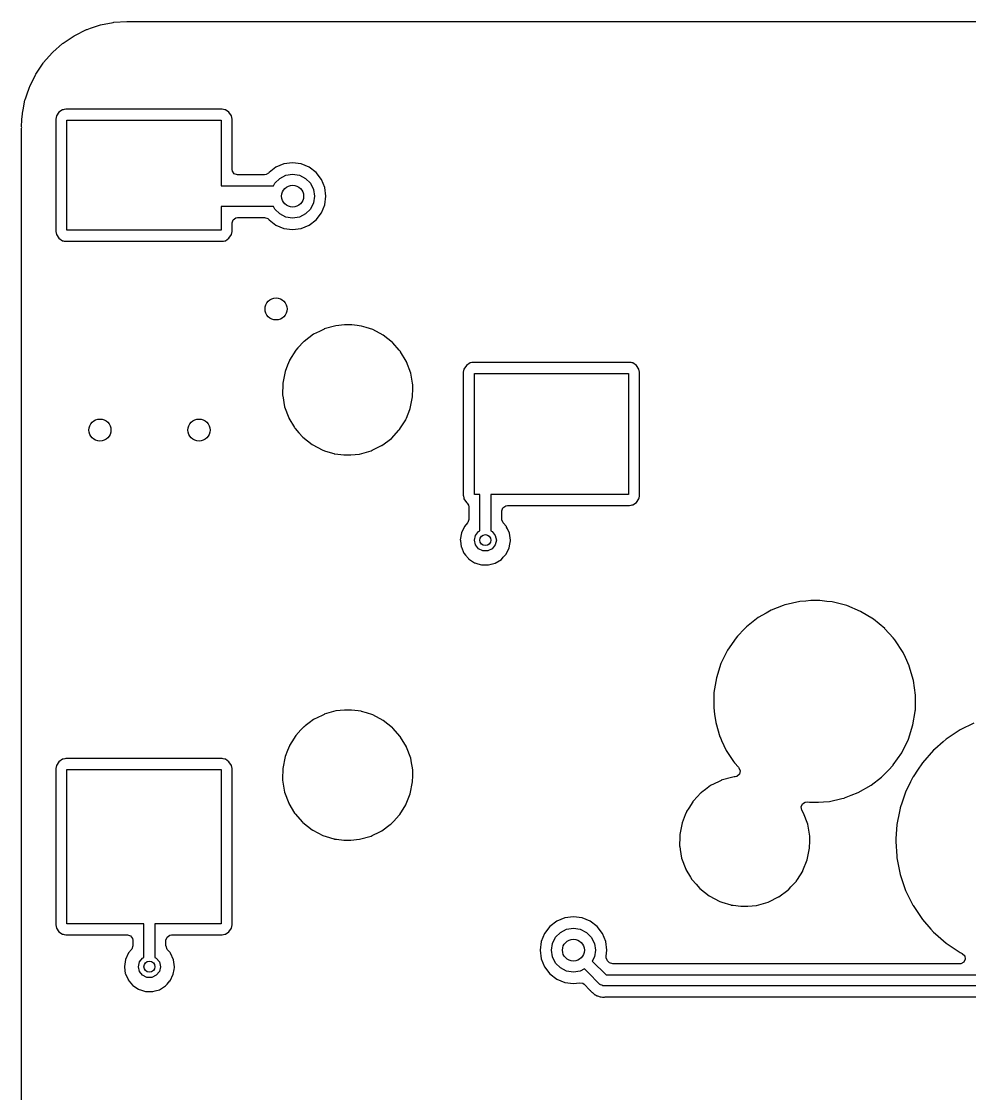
# Model space of a CAD drawing. Extents: x 0.6 to 14.8, y -5.2 to -0.6.
# Drawn here: x 0.594 to 1.271, y -1.36 to -0.594 of the extents above; entities that cross this region are included whole.
import ezdxf

# ---------------------------------------------------------------- set-up
doc = ezdxf.new("R2010")
doc.units = 0
doc.header["$MEASUREMENT"] = 0
doc.layers.add('BLACK', color=7, linetype='CONTINUOUS')

msp = doc.modelspace()

# ---------------------------------------------------------------- linework, layer by layer
at = {"layer": 'BLACK', "linetype": 'CONTINUOUS'}
for p, q in [((0.642997, -0.598374), (0.649439, -0.596188)), ((0.649439, -0.596188), (0.649932, -0.596056)), ((0.649932, -0.596056), (0.659151, -0.594222)), ((0.659151, -0.594222), (0.659656, -0.594155)), ((0.659656, -0.594155), (0.6689, -0.593549)), ((0.6689, -0.593549), (0.669291, -0.593677)), ((0.669291, -0.593677), (0.669762, -0.593524)), ((0.669762, -0.593524), (1.13901, -0.593524)), ((1.13901, -0.593524), (2.79455, -0.593524)), ((0.623379, -0.609039), (0.631196, -0.603816)), ((0.631196, -0.603816), (0.631636, -0.603562)), ((0.631636, -0.603562), (0.640068, -0.599404)), ((0.640068, -0.599404), (0.640538, -0.599209)), ((0.640538, -0.599209), (0.642997, -0.598374)), ((0.615908, -0.615547), (0.622975, -0.609349)), ((0.622975, -0.609349), (0.623379, -0.609039)), ((0.609349, -0.622975), (0.615547, -0.615908)), ((0.615547, -0.615908), (0.615908, -0.615547)), ((0.603816, -0.631195), (0.609039, -0.623379)), ((0.609039, -0.623379), (0.609349, -0.622975)), ((0.599404, -0.640068), (0.603562, -0.631636)), ((0.603562, -0.631636), (0.603816, -0.631195)), ((0.597329, -0.646076), (0.599209, -0.640538)), ((0.599209, -0.640538), (0.599404, -0.640068)), ((0.594702, -0.656738), (0.596056, -0.649932)), ((0.596056, -0.649932), (0.596188, -0.649439)), ((0.596188, -0.649439), (0.596643, -0.648097)), ((0.596643, -0.648097), (0.597329, -0.646076)), ((0.594155, -0.659656), (0.594222, -0.659151)), ((0.594222, -0.659151), (0.594702, -0.656738)), ((0.620293, -0.658482), (0.618549, -0.661093)), ((0.622904, -0.656738), (0.620293, -0.658482)), ((0.623281, -0.656663), (0.622904, -0.656738)), ((0.624174, -0.656485), (0.623281, -0.656663)), ((0.623281, -0.656663), (0.623281, -0.656663)), ((0.625207, -0.65628), (0.624174, -0.656485)), ((0.736998, -0.65628), (0.625207, -0.65628)), ((0.738031, -0.656485), (0.736998, -0.65628)), ((0.738924, -0.656663), (0.738031, -0.656485)), ((0.739301, -0.656738), (0.738924, -0.656663)), ((0.738924, -0.656663), (0.738924, -0.656663)), ((0.741912, -0.658482), (0.739301, -0.656738)), ((0.743656, -0.661093), (0.741912, -0.658482)), ((0.593549, -0.6689), (0.593898, -0.663587)), ((0.593898, -0.663587), (0.594155, -0.659656)), ((0.618549, -0.661093), (0.618091, -0.663396)), ((0.618091, -0.663396), (0.618091, -0.743691)), ((0.625984, -0.742914), (0.625984, -0.664173)), ((0.625984, -0.664173), (0.736221, -0.664173)), ((0.736221, -0.664173), (0.736221, -0.711122)), ((0.744114, -0.663396), (0.743656, -0.661093)), ((0.744114, -0.699331), (0.744114, -0.663396)), ((0.593524, -0.669762), (0.593677, -0.669291)), ((0.593524, -2.15157), (0.593524, -0.669762)), ((0.593567, -0.668901), (0.593549, -0.6689)), ((0.593559, -0.668928), (0.593567, -0.668901)), ((0.593677, -0.669291), (0.593559, -0.668928)), ((0.775479, -0.697853), (0.77054, -0.701642)), ((0.78123, -0.695471), (0.775479, -0.697853)), ((0.787402, -0.694658), (0.78123, -0.695471)), ((0.793573, -0.695471), (0.787402, -0.694658)), ((0.799324, -0.697853), (0.793573, -0.695471)), ((0.804263, -0.701642), (0.799324, -0.697853)), ((0.744305, -0.700535), (0.744114, -0.699331)), ((0.745721, -0.702484), (0.744305, -0.700535)), ((0.748012, -0.703228), (0.745721, -0.702484)), ((0.767401, -0.703228), (0.748012, -0.703228)), ((0.768507, -0.703068), (0.767401, -0.703228)), ((0.770131, -0.701953), (0.768507, -0.703068)), ((0.770204, -0.702026), (0.770131, -0.701953)), ((0.770384, -0.701845), (0.770204, -0.702026)), ((0.77054, -0.701642), (0.770384, -0.701845)), ((0.778145, -0.705764), (0.782535, -0.703527)), ((0.782535, -0.703527), (0.787402, -0.702756)), ((0.787402, -0.702756), (0.792268, -0.703527)), ((0.792268, -0.703527), (0.796658, -0.705764)), ((0.808053, -0.706581), (0.804263, -0.701642)), ((0.736221, -0.711122), (0.773706, -0.711122)), ((0.773706, -0.711122), (0.774661, -0.709247)), ((0.774661, -0.709247), (0.778145, -0.705764)), ((0.796658, -0.705764), (0.800142, -0.709247)), ((0.800142, -0.709247), (0.802379, -0.713638)), ((0.810435, -0.712332), (0.808053, -0.706581)), ((0.811247, -0.718504), (0.810435, -0.712332)), ((0.802379, -0.713638), (0.80315, -0.718504)), ((0.80315, -0.718504), (0.802379, -0.72337)), ((0.810435, -0.724676), (0.811247, -0.718504)), ((0.773706, -0.725886), (0.736221, -0.725886)), ((0.736221, -0.725886), (0.736221, -0.742914)), ((0.774661, -0.72776), (0.773706, -0.725886)), ((0.778145, -0.731244), (0.774661, -0.72776)), ((0.800142, -0.72776), (0.796658, -0.731244)), ((0.802379, -0.72337), (0.800142, -0.72776)), ((0.808053, -0.730427), (0.810435, -0.724676)), ((0.744114, -0.737677), (0.744859, -0.735386)), ((0.744859, -0.735386), (0.746807, -0.73397)), ((0.746807, -0.73397), (0.748012, -0.73378)), ((0.748012, -0.73378), (0.767401, -0.73378)), ((0.767401, -0.73378), (0.769692, -0.734524)), ((0.769692, -0.734524), (0.770184, -0.735003)), ((0.770184, -0.735003), (0.770204, -0.734982)), ((0.770204, -0.734982), (0.770384, -0.735163)), ((0.770384, -0.735163), (0.77054, -0.735365)), ((0.77054, -0.735365), (0.775479, -0.739155)), ((0.782535, -0.733481), (0.778145, -0.731244)), ((0.787402, -0.734252), (0.782535, -0.733481)), ((0.792268, -0.733481), (0.787402, -0.734252)), ((0.796658, -0.731244), (0.792268, -0.733481)), ((0.799324, -0.739155), (0.804263, -0.735365)), ((0.804263, -0.735365), (0.808053, -0.730427)), ((0.618091, -0.743691), (0.618549, -0.745993)), ((0.736221, -0.742914), (0.625984, -0.742914)), ((0.743656, -0.745993), (0.744114, -0.743691)), ((0.744114, -0.743691), (0.744114, -0.737677)), ((0.775479, -0.739155), (0.78123, -0.741537)), ((0.78123, -0.741537), (0.787402, -0.74235)), ((0.787402, -0.74235), (0.793573, -0.741537)), ((0.793573, -0.741537), (0.799324, -0.739155)), ((0.618549, -0.745993), (0.620293, -0.748605)), ((0.620293, -0.748605), (0.622904, -0.750349)), ((0.622904, -0.750349), (0.623281, -0.750424)), ((0.623281, -0.750424), (0.623281, -0.750424)), ((0.623281, -0.750424), (0.624174, -0.750602)), ((0.624174, -0.750602), (0.625207, -0.750807)), ((0.625207, -0.750807), (0.736998, -0.750807)), ((0.736998, -0.750807), (0.738031, -0.750602)), ((0.738031, -0.750602), (0.738924, -0.750424)), ((0.738924, -0.750424), (0.739301, -0.750349)), ((0.738924, -0.750424), (0.738924, -0.750424)), ((0.739301, -0.750349), (0.741912, -0.748605)), ((0.741912, -0.748605), (0.743656, -0.745993)), ((0.818266, -0.811193), (0.810045, -0.813511)), ((0.824605, -0.81061), (0.818266, -0.811193)), ((0.829541, -0.81061), (0.824605, -0.81061)), ((0.829819, -0.810643), (0.829541, -0.81061)), ((0.833664, -0.811098), (0.829819, -0.810643)), ((0.836299, -0.81141), (0.833664, -0.811098)), ((0.836476, -0.811431), (0.836299, -0.81141)), ((0.836299, -0.81141), (0.836299, -0.81141)), ((0.836647, -0.811484), (0.836476, -0.811431)), ((0.840074, -0.812548), (0.836647, -0.811484)), ((0.836647, -0.811484), (0.836647, -0.811484)), ((0.844634, -0.813964), (0.840074, -0.812548)), ((0.802384, -0.817289), (0.79554, -0.8224)), ((0.80654, -0.81524), (0.802384, -0.817289)), ((0.809884, -0.813591), (0.80654, -0.81524)), ((0.810045, -0.813511), (0.809884, -0.813591)), ((0.809884, -0.813591), (0.809884, -0.813591)), ((0.852193, -0.817941), (0.844634, -0.813964)), ((0.858901, -0.82323), (0.852193, -0.817941)), ((0.791191, -0.827105), (0.789742, -0.828673)), ((0.795418, -0.822531), (0.791191, -0.827105)), ((0.79554, -0.8224), (0.795418, -0.822531)), ((0.859019, -0.823364), (0.858901, -0.82323)), ((0.863682, -0.828681), (0.859019, -0.823364)), ((0.785184, -0.835896), (0.785117, -0.836062)), ((0.789742, -0.828673), (0.785184, -0.835896)), ((0.864533, -0.829652), (0.863682, -0.828681)), ((0.864624, -0.829805), (0.864533, -0.829652)), ((0.868675, -0.836614), (0.864624, -0.829805)), ((0.864624, -0.829805), (0.864624, -0.829805)), ((0.783797, -0.839371), (0.782018, -0.84383)), ((0.785117, -0.836062), (0.783797, -0.839371)), ((0.785117, -0.836062), (0.785117, -0.836062)), ((0.868809, -0.836839), (0.868675, -0.836614)), ((0.8689, -0.836992), (0.868809, -0.836839)), ((0.868809, -0.836839), (0.868809, -0.836839)), ((0.871857, -0.845006), (0.8689, -0.836992)), ((0.909887, -0.842196), (0.909429, -0.844498)), ((0.911632, -0.839585), (0.909887, -0.842196)), ((0.914243, -0.83784), (0.911632, -0.839585)), ((0.914619, -0.837765), (0.914243, -0.83784)), ((0.91462, -0.837765), (0.914619, -0.837765)), ((0.915512, -0.837588), (0.91462, -0.837765)), ((0.916545, -0.837382), (0.915512, -0.837588)), ((1.02834, -0.837382), (0.916545, -0.837382)), ((1.02937, -0.837588), (1.02834, -0.837382)), ((1.03026, -0.837765), (1.02937, -0.837588)), ((1.03064, -0.83784), (1.03026, -0.837765)), ((1.03026, -0.837765), (1.03026, -0.837765)), ((1.03325, -0.839585), (1.03064, -0.83784)), ((1.03499, -0.842196), (1.03325, -0.839585)), ((1.03545, -0.844498), (1.03499, -0.842196)), ((0.782018, -0.84383), (0.780352, -0.852208)), ((0.871887, -0.845182), (0.871857, -0.845006)), ((0.873113, -0.852316), (0.871887, -0.845182)), ((0.909429, -0.844498), (0.909429, -0.932667)), ((0.917323, -0.93189), (0.917323, -0.845276)), ((0.917323, -0.845276), (1.02756, -0.845276)), ((1.02756, -0.845276), (1.02756, -0.93189)), ((1.03545, -0.932667), (1.03545, -0.844498)), ((0.780334, -0.853603), (0.780256, -0.85955)), ((0.780352, -0.852208), (0.780334, -0.853603)), ((0.873303, -0.853425), (0.873113, -0.852316)), ((0.873191, -0.861966), (0.87327, -0.85597)), ((0.87327, -0.85597), (0.873301, -0.853603)), ((0.873301, -0.853603), (0.873303, -0.853425)), ((0.873301, -0.853603), (0.873301, -0.853603)), ((0.780256, -0.85955), (0.78024, -0.860749)), ((0.78024, -0.860749), (0.78027, -0.860925)), ((0.78027, -0.860925), (0.780335, -0.861298)), ((0.78027, -0.860925), (0.78027, -0.860925)), ((0.780335, -0.861298), (0.781687, -0.869167)), ((0.871525, -0.870343), (0.873191, -0.861966)), ((0.781687, -0.869167), (0.784643, -0.877181)), ((0.868736, -0.877335), (0.871209, -0.871137)), ((0.871209, -0.871137), (0.871525, -0.870343)), ((0.784643, -0.877181), (0.784734, -0.877335)), ((0.784734, -0.877335), (0.784735, -0.877335)), ((0.784735, -0.877335), (0.788731, -0.884053)), ((0.864559, -0.884302), (0.868265, -0.878428)), ((0.868265, -0.878428), (0.86836, -0.878277)), ((0.86836, -0.878277), (0.868736, -0.877335)), ((0.788731, -0.884053), (0.78901, -0.884522)), ((0.78901, -0.884522), (0.789128, -0.884656)), ((0.789128, -0.884656), (0.789128, -0.884656)), ((0.789128, -0.884656), (0.791814, -0.887719)), ((0.791814, -0.887719), (0.794642, -0.890944)), ((0.858004, -0.891773), (0.863391, -0.885945)), ((0.863391, -0.885945), (0.863681, -0.885632)), ((0.863681, -0.885632), (0.863802, -0.885501)), ((0.863681, -0.885632), (0.863681, -0.885632)), ((0.863802, -0.885501), (0.864559, -0.884302)), ((0.794642, -0.890944), (0.80135, -0.896232)), ((0.80135, -0.896232), (0.80891, -0.900209)), ((0.84431, -0.900262), (0.850999, -0.896963)), ((0.850999, -0.896963), (0.85116, -0.896884)), ((0.850999, -0.896963), (0.850999, -0.896963)), ((0.85116, -0.896884), (0.858004, -0.891773)), ((0.80891, -0.900209), (0.811006, -0.90086)), ((0.811006, -0.90086), (0.816897, -0.902689)), ((0.816897, -0.902689), (0.816897, -0.902689)), ((0.816897, -0.902689), (0.817067, -0.902742)), ((0.817067, -0.902742), (0.817245, -0.902763)), ((0.817245, -0.902763), (0.817245, -0.902763)), ((0.817245, -0.902763), (0.817467, -0.90279)), ((0.817467, -0.90279), (0.824003, -0.903563)), ((0.824003, -0.903563), (0.828939, -0.903563)), ((0.828939, -0.903563), (0.835278, -0.902981)), ((0.835278, -0.902981), (0.843499, -0.900662)), ((0.843499, -0.900662), (0.84431, -0.900262)), ((0.909429, -0.932667), (0.909467, -0.932855)), ((0.909467, -0.932855), (0.909806, -0.93456)), ((0.909806, -0.93456), (0.909887, -0.93497)), ((0.909887, -0.93497), (0.911632, -0.937581)), ((0.92126, -0.93189), (0.917323, -0.93189)), ((0.92126, -0.957942), (0.92126, -0.93189)), ((1.02756, -0.93189), (0.929134, -0.93189)), ((0.929134, -0.93189), (0.929134, -0.957943)), ((1.03325, -0.937581), (1.03499, -0.93497)), ((1.03499, -0.93497), (1.03508, -0.93456)), ((1.03508, -0.93456), (1.03542, -0.932855)), ((1.03542, -0.932855), (1.03545, -0.932667)), ((0.911632, -0.937581), (0.911951, -0.937794)), ((0.911951, -0.937794), (0.912223, -0.938066)), ((0.912223, -0.938066), (0.912105, -0.938183)), ((0.912105, -0.938183), (0.913118, -0.939454)), ((0.913118, -0.939454), (0.913366, -0.940823)), ((0.913366, -0.940823), (0.913366, -0.949693)), ((0.937028, -0.943681), (0.937772, -0.94139)), ((0.937772, -0.94139), (0.939721, -0.939974)), ((0.939721, -0.939974), (0.940925, -0.939784)), ((0.940925, -0.939784), (1.02834, -0.939784)), ((1.02834, -0.939784), (1.02937, -0.939578)), ((1.02937, -0.939578), (1.03026, -0.939401)), ((1.03026, -0.9394), (1.03064, -0.939326)), ((1.03026, -0.939401), (1.03026, -0.9394)), ((1.03064, -0.939326), (1.03325, -0.937581)), ((0.913366, -0.949693), (0.912622, -0.951984)), ((0.937028, -0.949676), (0.937028, -0.943681)), ((0.937041, -0.949999), (0.937028, -0.949676)), ((0.937973, -0.952221), (0.937041, -0.949999)), ((0.91022, -0.954729), (0.908061, -0.959328)), ((0.91239, -0.952273), (0.91022, -0.954729)), ((0.912622, -0.951984), (0.91239, -0.952273)), ((0.918108, -0.96114), (0.920295, -0.958405)), ((0.920295, -0.958405), (0.92126, -0.957942)), ((0.929134, -0.957943), (0.930109, -0.958413)), ((0.930109, -0.958413), (0.932292, -0.961152)), ((0.940292, -0.954913), (0.937973, -0.952221)), ((0.940407, -0.955166), (0.940292, -0.954913)), ((0.941029, -0.956534), (0.940407, -0.955166)), ((0.940407, -0.955166), (0.940407, -0.955166)), ((0.942395, -0.959538), (0.941029, -0.956534)), ((0.908061, -0.959328), (0.90728, -0.964348)), ((0.90728, -0.964348), (0.907316, -0.964624)), ((0.907316, -0.964624), (0.90737, -0.965039)), ((0.907316, -0.964624), (0.907316, -0.964624)), ((0.90737, -0.965039), (0.907938, -0.969386)), ((0.917323, -0.964553), (0.918108, -0.96114)), ((0.918096, -0.967969), (0.917323, -0.964553)), ((0.933071, -0.964595), (0.93228, -0.968006)), ((0.932292, -0.961152), (0.933071, -0.964567)), ((0.933071, -0.964567), (0.933071, -0.964595)), ((0.943116, -0.964567), (0.942395, -0.959538)), ((0.942701, -0.967439), (0.943085, -0.965153)), ((0.943085, -0.965153), (0.94311, -0.965005)), ((0.943085, -0.965153), (0.943085, -0.965153)), ((0.94311, -0.965005), (0.943116, -0.964567)), ((0.907938, -0.969386), (0.90805, -0.96964)), ((0.90805, -0.96964), (0.90805, -0.96964)), ((0.90805, -0.96964), (0.909866, -0.973767)), ((0.909866, -0.973767), (0.909984, -0.974036)), ((0.920274, -0.970712), (0.918096, -0.967969)), ((0.923426, -0.972239), (0.920274, -0.970712)), ((0.926928, -0.972248), (0.923426, -0.972239)), ((0.930088, -0.970738), (0.926928, -0.972248)), ((0.93228, -0.968006), (0.930088, -0.970738)), ((0.940052, -0.974587), (0.942267, -0.970015)), ((0.942267, -0.970015), (0.942701, -0.967439)), ((0.909984, -0.974036), (0.911103, -0.975366)), ((0.911103, -0.975366), (0.913075, -0.977712)), ((0.913075, -0.977712), (0.913075, -0.977712)), ((0.913075, -0.977712), (0.913254, -0.977925)), ((0.913254, -0.977925), (0.917483, -0.98074)), ((0.917483, -0.98074), (0.917748, -0.980823)), ((0.917748, -0.980823), (0.917748, -0.980823)), ((0.917748, -0.980823), (0.919907, -0.981498)), ((0.919907, -0.981498), (0.922332, -0.982255)), ((0.929324, -0.981827), (0.932313, -0.981012)), ((0.932313, -0.981012), (0.936643, -0.978354)), ((0.936643, -0.978354), (0.937998, -0.976856)), ((0.937998, -0.976856), (0.939866, -0.974793)), ((0.939866, -0.974793), (0.940052, -0.974587)), ((0.939866, -0.974793), (0.939866, -0.974793)), ((0.922332, -0.982255), (0.924872, -0.982302)), ((0.924872, -0.982302), (0.927134, -0.982343)), ((0.927134, -0.982343), (0.927134, -0.982343)), ((0.927134, -0.982343), (0.927412, -0.982348)), ((0.927412, -0.982348), (0.927679, -0.982275)), ((0.927679, -0.982275), (0.92768, -0.982275)), ((0.92768, -0.982275), (0.929324, -0.981827)), ((1.13802, -1.01139), (1.12952, -1.01469)), ((1.13937, -1.01086), (1.13802, -1.01139)), ((1.1395, -1.01081), (1.13937, -1.01086)), ((1.13937, -1.01086), (1.13937, -1.01086)), ((1.14995, -1.00845), (1.1395, -1.01081)), ((1.15009, -1.00844), (1.14995, -1.00845)), ((1.15434, -1.00812), (1.15009, -1.00844)), ((1.15009, -1.00844), (1.15009, -1.00844)), ((1.15791, -1.00785), (1.15434, -1.00812)), ((1.16428, -1.00785), (1.15791, -1.00785)), ((1.16943, -1.00837), (1.16428, -1.00785)), ((1.17304, -1.00874), (1.16943, -1.00837)), ((1.17318, -1.00875), (1.17304, -1.00874)), ((1.17304, -1.00874), (1.17304, -1.00874)), ((1.18356, -1.01139), (1.17318, -1.00875)), ((1.19344, -1.01553), (1.18356, -1.01139)), ((1.12034, -1.01994), (1.12022, -1.02001)), ((1.12597, -1.01672), (1.12034, -1.01994)), ((1.12952, -1.01469), (1.12597, -1.01672)), ((1.2026, -1.02109), (1.19344, -1.01553)), ((1.11181, -1.02664), (1.11048, -1.02804)), ((1.12022, -1.02001), (1.11181, -1.02664)), ((1.20271, -1.02118), (1.2026, -1.02109)), ((1.21072, -1.02784), (1.20271, -1.02118)), ((1.10447, -1.03444), (1.09836, -1.04324)), ((1.10555, -1.03329), (1.10447, -1.03444)), ((1.11048, -1.02804), (1.10555, -1.03329)), ((1.21083, -1.02794), (1.21072, -1.02784)), ((1.21093, -1.02804), (1.21083, -1.02794)), ((1.21674, -1.03456), (1.21093, -1.02804)), ((1.21093, -1.02804), (1.21093, -1.02804)), ((1.21796, -1.03593), (1.21674, -1.03456)), ((1.22384, -1.04488), (1.21796, -1.03593)), ((1.09836, -1.04324), (1.09362, -1.05285)), ((1.22548, -1.04846), (1.22384, -1.04488)), ((1.22826, -1.05448), (1.22548, -1.04846)), ((1.09362, -1.05285), (1.09036, -1.06305)), ((1.22832, -1.05461), (1.22826, -1.05448)), ((1.23132, -1.0649), (1.22832, -1.05461)), ((1.09036, -1.06305), (1.0895, -1.06832)), ((1.23204, -1.0702), (1.23132, -1.0649)), ((1.08864, -1.07362), (1.08863, -1.07377)), ((1.08866, -1.07348), (1.08864, -1.07362)), ((1.0895, -1.06832), (1.08866, -1.07348)), ((1.23274, -1.07537), (1.23204, -1.0702)), ((1.08861, -1.07537), (1.0885, -1.08433)), ((1.08863, -1.07377), (1.08861, -1.07537)), ((1.08863, -1.07377), (1.08863, -1.07377)), ((1.23263, -1.08601), (1.23274, -1.07768)), ((1.23276, -1.07551), (1.23274, -1.07537)), ((1.23274, -1.07768), (1.23276, -1.07551)), ((0.818266, -1.08678), (0.810045, -1.0891)), ((0.824605, -1.0862), (0.818266, -1.08678)), ((0.829541, -1.0862), (0.824605, -1.0862)), ((0.834324, -1.08677), (0.829541, -1.0862)), ((0.836299, -1.087), (0.834324, -1.08677)), ((0.836476, -1.08702), (0.836299, -1.087)), ((0.836299, -1.087), (0.836299, -1.087)), ((0.836647, -1.08707), (0.836476, -1.08702)), ((0.840172, -1.08817), (0.836647, -1.08707)), ((0.836647, -1.08707), (0.836647, -1.08707)), ((0.844634, -1.08955), (0.840172, -1.08817)), ((1.0885, -1.08433), (1.08852, -1.08448)), ((1.08852, -1.08448), (1.08852, -1.08448)), ((1.08852, -1.08448), (1.08914, -1.0891)), ((1.2309, -1.09679), (1.23248, -1.08707)), ((1.23248, -1.08707), (1.2326, -1.08636)), ((1.2326, -1.08636), (1.23262, -1.08622)), ((1.2326, -1.08636), (1.2326, -1.08636)), ((1.23262, -1.08622), (1.23263, -1.08601)), ((0.799119, -1.09532), (0.796456, -1.09731)), ((0.802384, -1.09288), (0.799119, -1.09532)), ((0.808407, -1.08991), (0.802384, -1.09288)), ((0.809884, -1.08918), (0.808407, -1.08991)), ((0.810045, -1.0891), (0.809884, -1.08918)), ((0.809884, -1.08918), (0.809884, -1.08918)), ((0.852193, -1.09353), (0.844634, -1.08955)), ((0.858901, -1.09882), (0.852193, -1.09353)), ((1.08914, -1.0891), (1.08994, -1.09495)), ((1.08994, -1.09495), (1.09294, -1.10523)), ((1.27445, -1.09546), (1.26477, -1.10023)), ((0.789742, -1.10426), (0.789646, -1.10441)), ((0.793348, -1.10036), (0.789742, -1.10426)), ((0.795418, -1.09812), (0.793348, -1.10036)), ((0.79554, -1.09799), (0.795418, -1.09812)), ((0.796456, -1.09731), (0.79554, -1.09799)), ((0.859019, -1.09895), (0.858901, -1.09882)), ((0.864401, -1.10509), (0.859019, -1.09895)), ((1.22764, -1.10699), (1.2309, -1.09679)), ((1.26466, -1.10029), (1.25466, -1.10697)), ((1.26477, -1.10023), (1.26466, -1.10029)), ((1.26477, -1.10023), (1.26477, -1.10023)), ((0.785117, -1.11165), (0.783782, -1.115)), ((0.785184, -1.11149), (0.785117, -1.11165)), ((0.785117, -1.11165), (0.785117, -1.11165)), ((0.786898, -1.10877), (0.785184, -1.11149)), ((0.789646, -1.10441), (0.786898, -1.10877)), ((0.789646, -1.10441), (0.789646, -1.10441)), ((0.864533, -1.10524), (0.864401, -1.10509)), ((0.864624, -1.1054), (0.864533, -1.10524)), ((0.868809, -1.11243), (0.864624, -1.1054)), ((0.864624, -1.1054), (0.864624, -1.1054)), ((1.09294, -1.10523), (1.093, -1.10536)), ((1.093, -1.10536), (1.093, -1.10536)), ((1.093, -1.10536), (1.09411, -1.10777)), ((1.09411, -1.10777), (1.09742, -1.11496)), ((1.2229, -1.1166), (1.22764, -1.10699)), ((1.25261, -1.10877), (1.24661, -1.11403)), ((1.25466, -1.10697), (1.25261, -1.10877)), ((0.782018, -1.11942), (0.780352, -1.1278)), ((0.783782, -1.115), (0.782018, -1.11942)), ((0.8689, -1.11258), (0.868809, -1.11243)), ((0.868809, -1.11243), (0.868809, -1.11243)), ((0.871857, -1.1206), (0.8689, -1.11258)), ((1.09742, -1.11496), (1.10123, -1.12077)), ((1.21679, -1.1254), (1.2229, -1.1166)), ((1.24561, -1.1149), (1.23768, -1.12395)), ((1.24661, -1.11403), (1.24561, -1.1149)), ((0.618549, -1.12566), (0.618091, -1.12796)), ((0.620293, -1.12305), (0.618549, -1.12566)), ((0.622904, -1.1213), (0.620293, -1.12305)), ((0.623281, -1.12123), (0.622904, -1.1213)), ((0.624545, -1.12098), (0.623281, -1.12123)), ((0.623281, -1.12123), (0.623281, -1.12123)), ((0.625207, -1.12085), (0.624545, -1.12098)), ((0.736998, -1.12085), (0.625207, -1.12085)), ((0.73766, -1.12098), (0.736998, -1.12085)), ((0.738924, -1.12123), (0.73766, -1.12098)), ((0.739301, -1.1213), (0.738924, -1.12123)), ((0.738924, -1.12123), (0.738924, -1.12123)), ((0.741912, -1.12305), (0.739301, -1.1213)), ((0.743656, -1.12566), (0.741912, -1.12305)), ((0.744114, -1.12796), (0.743656, -1.12566)), ((0.872432, -1.12395), (0.871857, -1.1206)), ((0.873024, -1.12739), (0.872432, -1.12395)), ((1.10123, -1.12077), (1.10269, -1.12299)), ((1.10269, -1.12299), (1.1033, -1.12392)), ((1.1033, -1.12392), (1.10611, -1.12707)), ((1.10611, -1.12707), (1.1064, -1.12739)), ((1.21335, -1.12906), (1.21669, -1.12551)), ((1.21669, -1.12551), (1.21679, -1.1254)), ((1.21669, -1.12551), (1.21669, -1.12551)), ((1.23768, -1.12395), (1.23417, -1.1292)), ((0.618091, -1.12796), (0.618091, -1.23975)), ((0.625984, -1.23898), (0.625984, -1.12874)), ((0.625984, -1.12874), (0.736221, -1.12874)), ((0.736221, -1.12874), (0.736221, -1.23898)), ((0.744114, -1.23975), (0.744114, -1.12796)), ((0.780267, -1.13427), (0.78024, -1.13634)), ((0.780335, -1.12906), (0.780267, -1.13427)), ((0.780352, -1.1278), (0.780335, -1.12906)), ((0.873303, -1.12902), (0.873024, -1.12739)), ((0.873191, -1.13756), (0.87325, -1.1331)), ((0.87325, -1.1331), (0.873301, -1.12919)), ((0.873301, -1.12919), (0.873303, -1.12902)), ((0.873301, -1.12919), (0.873301, -1.12919)), ((1.10212, -1.13403), (1.0939, -1.13635)), ((1.10316, -1.13393), (1.10212, -1.13403)), ((1.10385, -1.13387), (1.10316, -1.13393)), ((1.10506, -1.13356), (1.10385, -1.13387)), ((1.10686, -1.13195), (1.10506, -1.13356)), ((1.1064, -1.12739), (1.10737, -1.1296)), ((1.10737, -1.1296), (1.10686, -1.13195)), ((1.20116, -1.13975), (1.20841, -1.13403)), ((1.20841, -1.13403), (1.20945, -1.1332)), ((1.20945, -1.1332), (1.21335, -1.12906)), ((1.23094, -1.13406), (1.22925, -1.1375)), ((1.231, -1.13395), (1.23094, -1.13406)), ((1.23094, -1.13406), (1.23094, -1.13406)), ((1.2315, -1.1332), (1.231, -1.13395)), ((1.23417, -1.1292), (1.2315, -1.1332)), ((0.78024, -1.13634), (0.781687, -1.14476)), ((0.871525, -1.14593), (0.873191, -1.13756)), ((1.08624, -1.14012), (1.08258, -1.14286)), ((1.09185, -1.13736), (1.08624, -1.14012)), ((1.09374, -1.13643), (1.09185, -1.13736)), ((1.0939, -1.13635), (1.09374, -1.13643)), ((1.09374, -1.13643), (1.09374, -1.13643)), ((1.19174, -1.14515), (1.20104, -1.13984)), ((1.20104, -1.13984), (1.20116, -1.13975)), ((1.22925, -1.1375), (1.22568, -1.14473)), ((0.781687, -1.14476), (0.784643, -1.15277)), ((0.868658, -1.15312), (0.871459, -1.1461)), ((0.871459, -1.1461), (0.871525, -1.14593)), ((1.07928, -1.14537), (1.07398, -1.15109)), ((1.0794, -1.14523), (1.07928, -1.14537)), ((1.07928, -1.14537), (1.07928, -1.14537)), ((1.08004, -1.14476), (1.0794, -1.14523)), ((1.08258, -1.14286), (1.08004, -1.14476)), ((1.17131, -1.1514), (1.18015, -1.1494)), ((1.18015, -1.1494), (1.18162, -1.14906)), ((1.18162, -1.14906), (1.18176, -1.14903)), ((1.18176, -1.14903), (1.18189, -1.14898)), ((1.18189, -1.14898), (1.18674, -1.14709)), ((1.18674, -1.14709), (1.19174, -1.14515)), ((1.22568, -1.14473), (1.223, -1.15264)), ((0.784643, -1.15277), (0.784734, -1.15293)), ((0.784734, -1.15293), (0.784735, -1.15293)), ((0.784735, -1.15293), (0.788841, -1.15983)), ((0.864032, -1.16073), (0.868265, -1.15402)), ((0.868265, -1.15402), (0.86836, -1.15387)), ((0.86836, -1.15387), (0.868658, -1.15312)), ((1.07061, -1.15625), (1.06904, -1.15873)), ((1.0735, -1.15166), (1.07061, -1.15625)), ((1.0736, -1.15151), (1.0735, -1.15166)), ((1.0735, -1.15166), (1.0735, -1.15166)), ((1.07398, -1.15109), (1.0736, -1.15151)), ((1.15095, -1.15533), (1.1519, -1.15312)), ((1.15148, -1.15768), (1.15095, -1.15533)), ((1.15276, -1.15983), (1.15148, -1.15768)), ((1.1519, -1.15312), (1.15397, -1.15189)), ((1.15397, -1.15189), (1.15522, -1.15181)), ((1.15522, -1.15181), (1.15698, -1.15199)), ((1.15698, -1.15199), (1.16335, -1.15199)), ((1.16335, -1.15199), (1.16692, -1.15172)), ((1.16692, -1.15172), (1.17117, -1.15141)), ((1.17117, -1.15141), (1.17131, -1.1514)), ((1.17117, -1.15141), (1.17117, -1.15141)), ((1.22179, -1.15625), (1.22133, -1.15858)), ((1.22181, -1.15612), (1.22179, -1.15625)), ((1.22179, -1.15625), (1.22179, -1.15625)), ((1.22208, -1.15533), (1.22181, -1.15612)), ((1.223, -1.15264), (1.22208, -1.15533)), ((0.788841, -1.15983), (0.78901, -1.16011)), ((0.78901, -1.16011), (0.789128, -1.16025)), ((0.789128, -1.16025), (0.789128, -1.16025)), ((0.789128, -1.16025), (0.794525, -1.1664)), ((0.858004, -1.16736), (0.85967, -1.16556)), ((0.85967, -1.16556), (0.863681, -1.16122)), ((0.863681, -1.16122), (0.863802, -1.16109)), ((0.863681, -1.16122), (0.863681, -1.16122)), ((0.863802, -1.16109), (0.864032, -1.16073)), ((1.06816, -1.16094), (1.06588, -1.16666)), ((1.06898, -1.1589), (1.06816, -1.16094)), ((1.06904, -1.15873), (1.06898, -1.1589)), ((1.06898, -1.1589), (1.06898, -1.1589)), ((1.15572, -1.16784), (1.15276, -1.15983)), ((1.22133, -1.15858), (1.21947, -1.16792)), ((0.794525, -1.1664), (0.794642, -1.16653)), ((0.794642, -1.16653), (0.80135, -1.17182)), ((0.80135, -1.17182), (0.801509, -1.17191)), ((0.801509, -1.17191), (0.801509, -1.17191)), ((0.801509, -1.17191), (0.801883, -1.1721)), ((0.801883, -1.1721), (0.80891, -1.1758)), ((0.84431, -1.17585), (0.849709, -1.17319)), ((0.849709, -1.17319), (0.85116, -1.17247)), ((0.85116, -1.17247), (0.85726, -1.16792)), ((0.85726, -1.16792), (0.857861, -1.16747)), ((0.857861, -1.16747), (0.858004, -1.16736)), ((0.857861, -1.16747), (0.857861, -1.16747)), ((1.06588, -1.16666), (1.06421, -1.17504)), ((1.15716, -1.17626), (1.15572, -1.16784)), ((1.21946, -1.16805), (1.21879, -1.17828)), ((1.21947, -1.16792), (1.21946, -1.16805)), ((1.21946, -1.16805), (1.21946, -1.16805)), ((0.80891, -1.1758), (0.811426, -1.17658)), ((0.811426, -1.17658), (0.816897, -1.17828)), ((0.816897, -1.17828), (0.816897, -1.17828)), ((0.816897, -1.17828), (0.817067, -1.17833)), ((0.817067, -1.17833), (0.817245, -1.17835)), ((0.817245, -1.17835), (0.817245, -1.17835)), ((0.817245, -1.17835), (0.818672, -1.17852)), ((0.818672, -1.17852), (0.824003, -1.17915)), ((0.824003, -1.17915), (0.828939, -1.17915)), ((0.828939, -1.17915), (0.835278, -1.17857)), ((0.835278, -1.17857), (0.843499, -1.17625)), ((0.843499, -1.17625), (0.84431, -1.17585)), ((1.06419, -1.17683), (1.0641, -1.18334)), ((1.06421, -1.17504), (1.06419, -1.17683)), ((1.15705, -1.1848), (1.15712, -1.17972)), ((1.15712, -1.17972), (1.15716, -1.17644)), ((1.15716, -1.17644), (1.15716, -1.17626)), ((1.15716, -1.17644), (1.15716, -1.17644)), ((1.21879, -1.17828), (1.21868, -1.17992)), ((1.21868, -1.17992), (1.21869, -1.18005)), ((1.21869, -1.18005), (1.21869, -1.18005)), ((1.21869, -1.18005), (1.21938, -1.19063)), ((1.0641, -1.18334), (1.0641, -1.18358)), ((1.0641, -1.18358), (1.06413, -1.18376)), ((1.06413, -1.18376), (1.06447, -1.18577)), ((1.06413, -1.18376), (1.06413, -1.18376)), ((1.06447, -1.18577), (1.06554, -1.192)), ((1.15538, -1.19318), (1.15705, -1.1848)), ((1.06554, -1.192), (1.0685, -1.20002)), ((1.15228, -1.20095), (1.15532, -1.19334)), ((1.15532, -1.19334), (1.15538, -1.19318)), ((1.15532, -1.19334), (1.15532, -1.19334)), ((1.21938, -1.19063), (1.21947, -1.19192)), ((1.21947, -1.19192), (1.22181, -1.20372)), ((1.0685, -1.20002), (1.06859, -1.20017)), ((1.06859, -1.20017), (1.06859, -1.20017)), ((1.06859, -1.20017), (1.07191, -1.20574)), ((1.14828, -1.20736), (1.15212, -1.20126)), ((1.15212, -1.20126), (1.15222, -1.20111)), ((1.15212, -1.20126), (1.15212, -1.20126)), ((1.15222, -1.20111), (1.15228, -1.20095)), ((1.22181, -1.20372), (1.22568, -1.21511)), ((1.07191, -1.20574), (1.07287, -1.20736)), ((1.07287, -1.20736), (1.07299, -1.20749)), ((1.07299, -1.20749), (1.07299, -1.20749)), ((1.07299, -1.20749), (1.07585, -1.21076)), ((1.07585, -1.21076), (1.0785, -1.21378)), ((1.14372, -1.2126), (1.14754, -1.20847)), ((1.14754, -1.20847), (1.14766, -1.20834)), ((1.14754, -1.20847), (1.14754, -1.20847)), ((1.14766, -1.20834), (1.14828, -1.20736)), ((1.0785, -1.21378), (1.08521, -1.21907)), ((1.08521, -1.21907), (1.09277, -1.22304)), ((1.13502, -1.21972), (1.14135, -1.21499)), ((1.14135, -1.21499), (1.14172, -1.21471)), ((1.14172, -1.21471), (1.14186, -1.21461)), ((1.14172, -1.21471), (1.14172, -1.21471)), ((1.14186, -1.21461), (1.14372, -1.2126)), ((1.22568, -1.21511), (1.22708, -1.21794)), ((1.22708, -1.21794), (1.23093, -1.22575)), ((1.09277, -1.22304), (1.09438, -1.22355)), ((1.09438, -1.22355), (1.10075, -1.22552)), ((1.10075, -1.22552), (1.10075, -1.22552)), ((1.10075, -1.22552), (1.10093, -1.22558)), ((1.10093, -1.22558), (1.1011, -1.2256)), ((1.1011, -1.2256), (1.1011, -1.2256)), ((1.1011, -1.2256), (1.1024, -1.22575)), ((1.1024, -1.22575), (1.10786, -1.2264)), ((1.10786, -1.2264), (1.1128, -1.2264)), ((1.1128, -1.2264), (1.11914, -1.22582)), ((1.11914, -1.22582), (1.12736, -1.2235)), ((1.12736, -1.2235), (1.12799, -1.22318)), ((1.12799, -1.22318), (1.13486, -1.2198)), ((1.13486, -1.2198), (1.13502, -1.21972)), ((1.13486, -1.2198), (1.13486, -1.2198)), ((1.23093, -1.22575), (1.231, -1.2259)), ((1.231, -1.2259), (1.23768, -1.2359)), ((0.988189, -1.23403), (0.982017, -1.23484)), ((0.994361, -1.23484), (0.988189, -1.23403)), ((0.618091, -1.23975), (0.618549, -1.24206)), ((0.618549, -1.24206), (0.620293, -1.24467)), ((0.681102, -1.23898), (0.625984, -1.23898)), ((0.681102, -1.26306), (0.681102, -1.23898)), ((0.736221, -1.23898), (0.688976, -1.23898)), ((0.688976, -1.23898), (0.688976, -1.26306)), ((0.741912, -1.24467), (0.743656, -1.24206)), ((0.743656, -1.24206), (0.744114, -1.23975)), ((0.971327, -1.24101), (0.967538, -1.24595)), ((0.976266, -1.23722), (0.971327, -1.24101)), ((0.982017, -1.23484), (0.976266, -1.23722)), ((0.983323, -1.2429), (0.988189, -1.24213)), ((0.988189, -1.24213), (0.993055, -1.2429)), ((1.00011, -1.23722), (0.994361, -1.23484)), ((1.00505, -1.24101), (1.00011, -1.23722)), ((1.00884, -1.24595), (1.00505, -1.24101)), ((1.23768, -1.2359), (1.23777, -1.23599)), ((1.23777, -1.23599), (1.23777, -1.23599)), ((1.23777, -1.23599), (1.24376, -1.24282)), ((0.620293, -1.24467), (0.622904, -1.24641)), ((0.622904, -1.24641), (0.623281, -1.24649)), ((0.623281, -1.24649), (0.623281, -1.24649)), ((0.623281, -1.24649), (0.624174, -1.24666)), ((0.624174, -1.24666), (0.625207, -1.24687)), ((0.625207, -1.24687), (0.669311, -1.24687)), ((0.669311, -1.24687), (0.671602, -1.24761)), ((0.671602, -1.24761), (0.673018, -1.24956)), ((0.673018, -1.24956), (0.673209, -1.25077)), ((0.69687, -1.25077), (0.697614, -1.24848)), ((0.697614, -1.24848), (0.699563, -1.24706)), ((0.699563, -1.24706), (0.700768, -1.24687)), ((0.700768, -1.24687), (0.736998, -1.24687)), ((0.736998, -1.24687), (0.738031, -1.24666)), ((0.738031, -1.24666), (0.738924, -1.24649)), ((0.738924, -1.24649), (0.739301, -1.24641)), ((0.738924, -1.24649), (0.738924, -1.24649)), ((0.739301, -1.24641), (0.741912, -1.24467)), ((0.967538, -1.24595), (0.965156, -1.2517)), ((0.973212, -1.25301), (0.975449, -1.24862)), ((0.975449, -1.24862), (0.978933, -1.24513)), ((0.978933, -1.24513), (0.983323, -1.2429)), ((0.993055, -1.2429), (0.997445, -1.24513)), ((0.997445, -1.24513), (1.00093, -1.24862)), ((1.00093, -1.24862), (1.00317, -1.25301)), ((1.01122, -1.2517), (1.00884, -1.24595)), ((1.24376, -1.24282), (1.24561, -1.24494)), ((1.24561, -1.24494), (1.24571, -1.24502)), ((1.24571, -1.24502), (1.24571, -1.24502)), ((1.24571, -1.24502), (1.24705, -1.2462)), ((1.24705, -1.2462), (1.25466, -1.25287)), ((0.672232, -1.25739), (0.670063, -1.25985)), ((0.672464, -1.2571), (0.672232, -1.25739)), ((0.673209, -1.25481), (0.672464, -1.2571)), ((0.673209, -1.25077), (0.673209, -1.25287)), ((0.673209, -1.25287), (0.673209, -1.25481)), ((0.69687, -1.25479), (0.69687, -1.25077)), ((0.696884, -1.25512), (0.69687, -1.25479)), ((0.697815, -1.25734), (0.696884, -1.25512)), ((0.698276, -1.25787), (0.697815, -1.25734)), ((0.965156, -1.2517), (0.964343, -1.25787)), ((0.972441, -1.25787), (0.973212, -1.25301)), ((1.00317, -1.25301), (1.00394, -1.25787)), ((1.01203, -1.25787), (1.01122, -1.2517)), ((1.25466, -1.25287), (1.26466, -1.25955)), ((0.667904, -1.26445), (0.667122, -1.26947)), ((0.670063, -1.25985), (0.667904, -1.26445)), ((0.67795, -1.26626), (0.680138, -1.26352)), ((0.680138, -1.26352), (0.681102, -1.26306)), ((0.688976, -1.26306), (0.689952, -1.26353)), ((0.689952, -1.26353), (0.692134, -1.26627)), ((0.69977, -1.25961), (0.698276, -1.25787)), ((0.700135, -1.26003), (0.69977, -1.25961)), ((0.702238, -1.26466), (0.700135, -1.26003)), ((0.702958, -1.26969), (0.702238, -1.26466)), ((0.964343, -1.25787), (0.965156, -1.26405)), ((0.965156, -1.26405), (0.967538, -1.2698)), ((0.973212, -1.26274), (0.972441, -1.25787)), ((0.975449, -1.26713), (0.973212, -1.26274)), ((1.00317, -1.26274), (1.00163, -1.26575)), ((1.00394, -1.25787), (1.00317, -1.26274)), ((1.01146, -1.26226), (1.01203, -1.25787)), ((1.01147, -1.26337), (1.01146, -1.26226)), ((1.01257, -1.26552), (1.01147, -1.26337)), ((1.26466, -1.25955), (1.26477, -1.25961)), ((1.26477, -1.25961), (1.26477, -1.25961)), ((1.26477, -1.25961), (1.26618, -1.2603)), ((1.26618, -1.2603), (1.26791, -1.26198)), ((1.26831, -1.26436), (1.26725, -1.26652)), ((1.26791, -1.26198), (1.26831, -1.26436)), ((0.667122, -1.26947), (0.667158, -1.26974)), ((0.667158, -1.26974), (0.667158, -1.26974)), ((0.667158, -1.26974), (0.667192, -1.27)), ((0.667192, -1.27), (0.667781, -1.2745)), ((0.677165, -1.26967), (0.67795, -1.26626)), ((0.677938, -1.27309), (0.677165, -1.26967)), ((0.692913, -1.26971), (0.692123, -1.27312)), ((0.692134, -1.26627), (0.692913, -1.26969)), ((0.692913, -1.26969), (0.692913, -1.26971)), ((0.70211, -1.27513), (0.702692, -1.27167)), ((0.702692, -1.27167), (0.702928, -1.27027)), ((0.702928, -1.27027), (0.702953, -1.27012)), ((0.702928, -1.27027), (0.702928, -1.27027)), ((0.702953, -1.27012), (0.702958, -1.26969)), ((0.967538, -1.2698), (0.971327, -1.27474)), ((0.978933, -1.27061), (0.975449, -1.26713)), ((0.983323, -1.27285), (0.978933, -1.27061)), ((0.988189, -1.27362), (0.983323, -1.27285)), ((0.993055, -1.27285), (0.988189, -1.27362)), ((0.996065, -1.27132), (0.993055, -1.27285)), ((0.9982, -1.27345), (0.996065, -1.27132)), ((1.00163, -1.26575), (1.01147, -1.27559)), ((1.0136, -1.26656), (1.01257, -1.26552)), ((1.01407, -1.26695), (1.0136, -1.26656)), ((1.01636, -1.2677), (1.01407, -1.26695)), ((1.26446, -1.2677), (1.01636, -1.2677)), ((1.26512, -1.26764), (1.26446, -1.2677)), ((1.26725, -1.26652), (1.26512, -1.26764)), ((0.667781, -1.2745), (0.667893, -1.27476)), ((0.667893, -1.27476), (0.667893, -1.27476)), ((0.667893, -1.27476), (0.669715, -1.2789)), ((0.669715, -1.2789), (0.669827, -1.27915)), ((0.669827, -1.27915), (0.670649, -1.28013)), ((0.670649, -1.28013), (0.672917, -1.28283)), ((0.680116, -1.27583), (0.677938, -1.27309)), ((0.683268, -1.27736), (0.680116, -1.27583)), ((0.68677, -1.27737), (0.683268, -1.27736)), ((0.68993, -1.27586), (0.68677, -1.27737)), ((0.692123, -1.27312), (0.68993, -1.27586)), ((0.697652, -1.28218), (0.699708, -1.27991)), ((0.699708, -1.27991), (0.699895, -1.27971)), ((0.699708, -1.27991), (0.699708, -1.27991)), ((0.699895, -1.27971), (0.70211, -1.27513)), ((0.971327, -1.27474), (0.976266, -1.27853)), ((0.976266, -1.27853), (0.982017, -1.28091)), ((1.00706, -1.28231), (0.9982, -1.27345)), ((0.9982, -1.27345), (0.9982, -1.27345)), ((1.01147, -1.27559), (1.88448, -1.27559)), ((0.672917, -1.28283), (0.672917, -1.28283)), ((0.672917, -1.28283), (0.673096, -1.28304)), ((0.673096, -1.28304), (0.677325, -1.28586)), ((0.677325, -1.28586), (0.67759, -1.28594)), ((0.67759, -1.28594), (0.67759, -1.28594)), ((0.67759, -1.28594), (0.67864, -1.28627)), ((0.67864, -1.28627), (0.682175, -1.28737)), ((0.682175, -1.28737), (0.684714, -1.28742)), ((0.684714, -1.28742), (0.686976, -1.28746)), ((0.686976, -1.28746), (0.686977, -1.28746)), ((0.686977, -1.28746), (0.687254, -1.28747)), ((0.687254, -1.28747), (0.687522, -1.28739)), ((0.687522, -1.28739), (0.689166, -1.28694)), ((0.687522, -1.28739), (0.687522, -1.28739)), ((0.689166, -1.28694), (0.692156, -1.28613)), ((0.692156, -1.28613), (0.696485, -1.28347)), ((0.696485, -1.28347), (0.697652, -1.28218)), ((0.982017, -1.28091), (0.988189, -1.28172)), ((0.988189, -1.28172), (0.99257, -1.28114)), ((0.99257, -1.28114), (0.994939, -1.28158)), ((0.994939, -1.28158), (0.995835, -1.28225)), ((0.995835, -1.28225), (0.999987, -1.2864)), ((0.999987, -1.2864), (1.00009, -1.28653)), ((1.00009, -1.28653), (1.00018, -1.2867)), ((1.00018, -1.2867), (1.00044, -1.28695)), ((1.00044, -1.28695), (1.00161, -1.28803)), ((1.00161, -1.28803), (1.00171, -1.28813)), ((1.00171, -1.28813), (1.00225, -1.28867)), ((1.00728, -1.28243), (1.00706, -1.28231)), ((1.00734, -1.28246), (1.00728, -1.28243)), ((1.00753, -1.28271), (1.00734, -1.28246)), ((1.00841, -1.283), (1.00753, -1.28271)), ((1.00923, -1.28342), (1.00841, -1.283)), ((1.00954, -1.28337), (1.00923, -1.28342)), ((1.00923, -1.28342), (1.00923, -1.28342)), ((1.00984, -1.28346), (1.00954, -1.28337)), ((1.88448, -1.28346), (1.00984, -1.28346)), ((1.00225, -1.28867), (1.0024, -1.28877)), ((1.0024, -1.28877), (1.00256, -1.28891)), ((1.00256, -1.28891), (1.00341, -1.2897)), ((1.00341, -1.2897), (1.00381, -1.28986)), ((1.00381, -1.28986), (1.00383, -1.28987)), ((1.00383, -1.28987), (1.00459, -1.29027)), ((1.00459, -1.29027), (1.00467, -1.29033)), ((1.00467, -1.29033), (1.00467, -1.29033)), ((1.00467, -1.29033), (1.00497, -1.29053)), ((1.00497, -1.29053), (1.00532, -1.29061)), ((1.00532, -1.29061), (1.00532, -1.29061)), ((1.00532, -1.29061), (1.00599, -1.29077)), ((1.00599, -1.29077), (1.00653, -1.29095)), ((1.00653, -1.29095), (1.00725, -1.29123)), ((1.00725, -1.29123), (1.00725, -1.29123)), ((1.00725, -1.29123), (1.0075, -1.29133)), ((1.0075, -1.29133), (1.00775, -1.29136)), ((1.00775, -1.29136), (1.008, -1.29136)), ((1.008, -1.29136), (1.0089, -1.29146)), ((1.0089, -1.29146), (1.00925, -1.29155)), ((1.00925, -1.29155), (1.01039, -1.29139)), ((1.00925, -1.29155), (1.00925, -1.29155)), ((1.01039, -1.29139), (1.01092, -1.29136)), ((1.01092, -1.29136), (1.87696, -1.29136))]:
    msp.add_line(p, q, dxfattribs=at)
at = {"layer": 'BLACK'}
for centre, radius in [((0.787402, -0.718504), 0.007874), ((0.775591, -0.799213), 0.007874), ((0.649606, -0.885827), 0.007874), ((0.720472, -0.885827), 0.007874), ((0.925197, -0.964567), 0.003937), ((0.988189, -1.25787), 0.007874), ((0.685039, -1.26969), 0.003937)]:
    msp.add_circle(centre, radius, dxfattribs=at)

doc.saveas('drawing.dxf')
